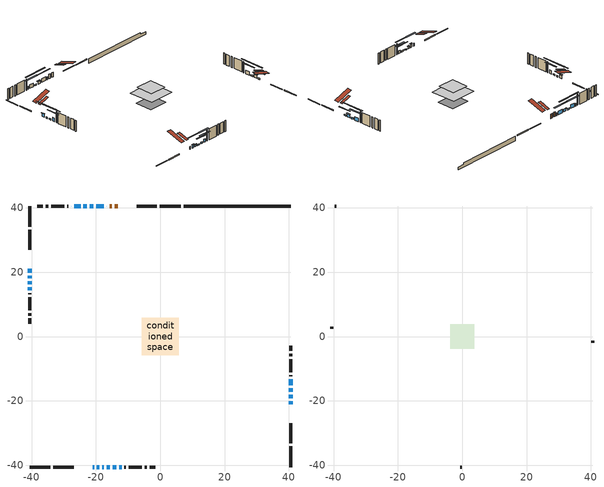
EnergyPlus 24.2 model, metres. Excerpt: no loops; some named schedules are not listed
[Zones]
conditioned space
 floor adiabatic (AdiabaticFloorConstruction): -5.81,-5.81 -5.81,5.81 5.81,5.81 5.81,-5.81 z3.31
 floor foundation (Slab1 construction): -4.32,-4.01 -4.32,4.01 4.32,4.01 4.32,-4.01 z-1.14
 wall outside (RimJoist1 construction): 6.35,40.6 -0.09,40.6 / -40.6,-40.6 -34.17,-40.6 / -40.6,40.6 -40.6,34.17 / 40.6,-40.6 40.6,-34.17 z0.87:1.17
 wall outside (RimJoist2 construction): -1.02,40.6 -7.27,40.6 / -33.24,-40.6 -26.99,-40.6 / -40.6,33.24 -40.6,26.99 / 40.6,-33.24 40.6,-26.99 z0.87:1.17
 wall outside (AdiabaticWallConstruction 1): -13.23,40.6 -14.15,40.6 / -15.08,40.6 -15.69,40.6 z0.87:2.9
 wall outside (AdiabaticWallConstruction): 40.6,-21.02 40.6,-20.21 / 40.6,-17.13 40.6,-16.16 / -22.91,40.6 -23.88,40.6 z0.87:1.48; -16.61,40.6 -16.67,40.6 / -21.02,-40.6 -20.61,-40.6 / -27.62,40.6 -27.71,40.6 z0.87:2.09; -17.6,40.6 -19.89,40.6 / -24.81,40.6 -26.69,40.6 / -40.6,15.36 -40.6,14.45 z0.87:2.47; 40.6,-19.28 40.6,-18.06 / -19.68,-40.6 -18.97,-40.6 / -40.6,21.02 -40.6,19.8 z0.87:2.32; -20.82,40.6 -21.99,40.6 z0.87:2.04; -18.05,-40.6 -17.53,-40.6 z0.87:1.84; -16.61,-40.6 -15.64,-40.6 z0.87:1.33; -40.6,18.87 -40.6,18.18 / -40.6,17.26 -40.6,16.29 z0.87:1.51; 40.6,-15.24 40.6,-13.33 z0.87:2.45; -14.71,-40.6 -13.74,-40.6 z0.87:1.53; -12.82,-40.6 -12.05,-40.6 z0.87:2.17
 wall outside (Wall1 construction): -28.64,40.6 -28.98,40.6 / -11.13,-40.6 -10.78,-40.6 / -40.6,13.52 -40.6,13.17 / 40.6,-12.4 40.6,-12.06 z0.87:5.75
 wall outside (Wall2 construction): -29.91,40.6 -33.98,40.6 / -9.85,-40.6 -5.78,-40.6 / -40.6,12.24 -40.6,8.18 / 40.6,-11.13 40.6,-7.06 z0.87:5.75
 wall outside (Wall3 construction): -34.91,40.6 -35.62,40.6 / -4.85,-40.6 -4.14,-40.6 / -40.6,7.25 -40.6,6.53 / 40.6,-6.13 40.6,-5.42 z0.87:5.75
 wall outside (Wall4 construction): -36.55,40.6 -38.21,40.6 / -3.21,-40.6 -1.55,-40.6 / -40.6,5.6 -40.6,3.94 / 40.6,-4.49 40.6,-2.83 z0.87:5.75
 wall foundation (FoundationWall1 construction): 7.28,40.6,-1.14 7.28,40.6,0.87 37.27,40.6,0.87 37.27,40.6,0.07 40.6,40.6,0.07 40.6,40.6,-1.14
 window (WindowConstruction): 40.6,-21.02 40.6,-20.21 z0.87:1.48
 window (WindowConstruction 13): -16.61,40.6 -16.67,40.6 z0.87:2.09
 window (WindowConstruction 14): -21.02,-40.6 -20.61,-40.6 z0.87:2.09
 window (WindowConstruction 6): -17.6,40.6 -19.89,40.6 z0.87:2.47
 window (WindowConstruction 7): 40.6,-19.28 40.6,-18.06 z0.87:2.32
 window (WindowConstruction 8): -20.82,40.6 -21.99,40.6 z0.87:2.04
 window (WindowConstruction 9): -19.68,-40.6 -18.97,-40.6 z0.87:2.32
 window (WindowConstruction 10): -18.04,-40.6 -17.54,-40.6 z0.87:1.84
 window (WindowConstruction 11): -40.6,21.02 -40.6,19.8 z0.87:2.32
 window (WindowConstruction 15): 40.6,-17.13 40.6,-16.17 z0.87:1.48
 window (WindowConstruction 16): -22.92,40.6 -23.88,40.6 z0.87:1.48
 window (WindowConstruction 17): -16.61,-40.6 -15.64,-40.6 z0.87:1.33
 window (WindowConstruction 18): -40.6,18.87 -40.6,18.19 z0.87:1.5
 window (WindowConstruction 19): -40.6,17.26 -40.6,16.29 z0.87:1.5
 window (WindowConstruction 1): 40.6,-15.24 40.6,-13.33 z0.87:2.45
 window (WindowConstruction 2): -24.81,40.6 -26.69,40.6 z0.87:2.47
 window (WindowConstruction 3): -14.71,-40.6 -13.75,-40.6 z0.87:1.53
 window (WindowConstruction 4): -12.82,-40.6 -12.06,-40.6 z0.87:2.17
 window (WindowConstruction 5): -40.6,15.36 -40.6,14.45 z0.87:2.47
 window (WindowConstruction 12): -27.62,40.6 -27.71,40.6 z0.87:2.09
 door (Door): -13.24,40.6 -14.15,40.6 z0.87:2.9
 door (Door 1): -15.08,40.6 -15.68,40.6 z0.87:2.9
 ceiling adiabatic (AdiabaticFloorConstruction): 5.81,-5.81 5.81,5.81 -5.81,5.81 -5.81,-5.81 z3.31
 roof outside (Roof2 construction): -12.31,40.6,5.75 -12.31,35.94,7.3 -11.08,35.94,7.3 -11.08,40.6,5.75; -21.95,-40.6,5.75 -21.95,-35.94,7.3 -23.18,-35.94,7.3 -23.18,-40.6,5.75; -40.6,21.95,5.75 -35.94,21.95,7.3 -35.94,23.18,7.3 -40.6,23.18,5.75; 40.6,-21.95,5.75 35.94,-21.95,7.3 35.94,-23.18,7.3 40.6,-23.18,5.75
attic - vented
 floor to conditioned space (Floor1 construction Reversed): -3.81,-3.81 -3.81,3.81 3.81,3.81 3.81,-3.81 z5.75
 wall outside (Wall5 construction): -39.14,40.6 -39.68,40.6 / -0.62,-40.6 -0.09,-40.6 / -40.6,3.01 -40.6,2.48 / 40.6,-1.9 40.6,-1.36 z0.87:5.75
 roof outside (Roof1 construction): -10.15,40.6,5.75 -10.15,33.19,8.22 -8.2,33.19,8.22 -8.2,40.6,5.75; -24.11,-40.6,5.75 -24.11,-33.19,8.22 -26.06,-33.19,8.22 -26.06,-40.6,5.75; -40.6,24.11,5.75 -33.19,24.11,8.22 -33.19,26.06,8.22 -40.6,26.06,5.75; 40.6,-24.11,5.75 33.19,-24.11,8.22 33.19,-26.06,8.22 40.6,-26.06,5.75
shading: 40.6,-17.65 40.6,-23.58 41.02,-23.58 41.02,-17.65 z4.04; -22.45,40.6 -15.04,40.6 -15.04,41.02 -22.45,41.02 z5.03; 40.6,-17.86 40.6,-19.48 41.02,-19.48 41.02,-17.86 z2.52; -22.19,40.6 -20.62,40.6 -20.62,41.02 -22.19,41.02 z2.24; -18.77,-40.6 -19.88,-40.6 -19.88,-41.02 -18.77,-41.02 z2.52; -17.33,-40.6 -18.25,-40.6 -18.25,-41.02 -17.33,-41.02 z2.04; -40.6,19.6 -40.6,21.22 -41.02,21.22 -41.02,19.6 z2.52; 40.6,-11.01 40.6,-22.28 41.02,-22.28 41.02,-11.01 z6.63; -29.03,40.6 -17.76,40.6 -17.76,41.02 -29.03,41.02 z6.63; -10.49,-40.6 -21.76,-40.6 -21.76,-41.02 -10.49,-41.02 z6.48; -40.6,13.03 -40.6,24.02 -41.02,24.02 -41.02,13.03 z6.66; -40.6,11.14 -40.6,22.41 -41.02,22.41 -41.02,11.14 z6.66; 40.6,-10.77 40.6,-17.8 41.02,-17.8 41.02,-10.77 z5.01; -29.25,40.6 -22.25,40.6 -22.25,41.02 -29.25,41.02 z5.03; -11.19,-40.6 -17.27,-40.6 -17.27,-41.02 -11.19,-41.02 z4.09; -9.49,-40.6 -15.38,-40.6 -15.38,-41.02 -9.49,-41.02 z4.73; -40.6,11.89 -40.6,17.92 -41.02,17.92 -41.02,11.89 z5.03
[Building]
Building 1: Terrain=Suburbs
[Site:Location]
Erieau AUT_ON: Latitude {deg}=42.25; Longitude {deg}=-81.9; Time Zone {hr}=-5; Elevation {m}=178; Keep Site Location Information=Yes
[Site:GroundTemperature:Shallow]
5.2292, 3.30147, 3.1471, 4.0619, 7.73432, 11.3896, 14.5586, 16.5661, 16.7366, 15.1039, 12.0157, 8.47254
[Site:WaterMainsTemperature]
Calculation Method=Schedule; Temperature Schedule=mains temperature schedule
[Material] Roughness=Rough; Thermal Absorptance=0.9
Name | Thickness {m} | Conductivity {W/m-K} | Density {kg/m3} | Specific Heat {J/kg-K} | Solar Absorptance | Visible Absorptance
asphalt or fiberglass shingles | 0.00635 | 0.162714 | 1121.4 | 1465.45 | 0.4 | 0.4
ceiling loosefill ins | 0.0846667 | 0.0480833 | 16.02 | 1046.75 | 0.7 | 0.7
ceiling stud and cavity | 0.1397 | 0.0888434 | 65.682 | 1177.47 | 0.7 | 0.7
concrete 4.0 in. | 0.1016 | 1.803125 | 2242.8 | 837.4 | 0.7 | 0.7
concrete 8.0 in. | 0.2032 | 1.803125 | 2242.8 | 837.4 | 0.7 | 0.7
door material | 0.04445 | 0.188738 | 512.64 | 1214.23 | 0.7 | 0.7
door material 1 | 0.04445 | 0.053851 | 512.64 | 1214.23 | 0.7 | 0.7
exterior vertical ins | 0.0125104 | 0.029427 | 32.04 | 1214.23 | 0.7 | 0.7
floor covering | 0.0127 | 0.0433444 | 54.468 | 1339.84 | 0.6 | 0.6
floor rigid ins; wall rigid ins | 0.512978 | 0.029427 | 32.04 | 1214.23 | 0.7 | 0.7
floor stud and cavity | 0.1397 | 1.75129 | 37.0049 | 1207.88 | 0.7 | 0.7
furniture material conditioned space 1 | 0.1524 | 0.115458 | 640.8 | 1214.23 | 0.6 | 0.6
gypsum board | 0.0127 | 0.160291 | 801 | 837.4 | 0.6 | 0.6
gypsum board 1 | 0.0127 | 0.160291 | 801 | 837.4 | 0.7 | 0.7
osb sheathing 0.5 in. | 0.0127 | 0.115458 | 512.64 | 1214.23 | 0.7 | 0.7
osb sheathing 0.75 in. | 0.01905 | 0.115458 | 512.64 | 1214.23 | 0.7 | 0.7
osb sheathing 2.0 in. | 0.0508 | 0.115458 | 512.64 | 1214.23 | 0.7 | 0.7
rim joist rigid ins; roof rigid ins | 0.051816 | 0.029427 | 32.04 | 1214.23 | 0.7 | 0.7
rim joist stud and cavity | 0.0508 | 0.0296634 | 125.044 | 1163.47 | 0.6 | 0.6
rim joist stud and cavity 1 | 0.0508 | 0.308293 | 125.044 | 1163.47 | 0.6 | 0.6
roof stud and cavity | 0.2032 | 0.133136 | 78.34581 | 1123.46 | 0.7 | 0.7
wall stud and cavity | 0.1397 | 0.0986797 | 139.0536 | 1170.24 | 0.7 | 0.7
wall stud and cavity 1 | 0.1397 | 0.44826 | 139.0536 | 1170.24 | 0.7 | 0.7
wall stud and cavity 2 | 0.1397 | 0.438354 | 139.0536 | 1170.24 | 0.7 | 0.7
wall stud and cavity 3 | 0.1397 | 0.0964016 | 139.0536 | 1170.24 | 0.7 | 0.7
wall stud and cavity 4 | 0.0889 | 6.1454 | 50.32683 | 1063.81 | 0.6 | 0.6
wall stud and cavity 5 | 0.0889 | 0.380278 | 52.3479 | 1209.89 | 0.7 | 0.7
wall stud and cavity 6 | 0.0889 | 0.391764 | 83.0341 | 1211.67 | 0.7 | 0.7
wood siding | 0.0254 | 0.102417 | 544.68 | 1172.36 | 0.84 | 0.84
wood siding 1 | 0.00254 | 0.102417 | 544.68 | 1172.36 | 0.84 | 0.84
wood siding 2; wood siding 3; wood siding 4 | 0.0254 | 0.102417 | 544.68 | 1172.36 | 0.7 | 0.7
[WindowMaterial:SimpleGlazingSystem]
Name | U-Factor {W/m2-K} | Solar Heat Gain Coefficient
WindowMaterial | 2.699889 | 0.37
WindowMaterial 1 | 2.22691 | 0.58
WindowMaterial 10 | 3.04284 | 0.44
WindowMaterial 11 | 3.571462 | 0.27
WindowMaterial 12 | 3.62427 | 0.29
WindowMaterial 13 | 2.98776 | 0.6
WindowMaterial 14 | 2.55567 | 0.44
WindowMaterial 15 | 2.63062 | 0.4
WindowMaterial 16 | 2.65674 | 0.4
WindowMaterial 17 | 2.546583 | 0.45
WindowMaterial 2 | 2.22748 | 0.58
WindowMaterial 3 | 2.28767 | 0.58
WindowMaterial 4 | 2.433023 | 0.5
WindowMaterial 5 | 2.34956 | 0.53
WindowMaterial 6 | 2.19284 | 0.59
WindowMaterial 7 | 2.46766 | 0.48
WindowMaterial 8 | 3.023535 | 0.49
WindowMaterial 9 | 2.42564 | 0.5
[Construction]
AdiabaticFloorConstruction: floor stud and cavity, floor rigid ins, osb sheathing 0.75 in., floor covering
AdiabaticWallConstruction: wood siding 3, wall rigid ins, wall stud and cavity 5, gypsum board
AdiabaticWallConstruction 1: wood siding 4, wall rigid ins, wall stud and cavity 5, gypsum board
Door: door material
Door 1: door material 1
Floor1 construction Reversed: gypsum board, ceiling stud and cavity, ceiling loosefill ins
FoundationWall1 construction: concrete 8.0 in., gypsum board 1
furniture construction conditioned space 1: furniture material conditioned space 1
PartitionWallConstruction: gypsum board, wall stud and cavity 6, gypsum board
RimJoist1 construction: wood siding 2, osb sheathing 2.0 in., rim joist stud and cavity
RimJoist2 construction: wood siding 2, rim joist rigid ins, osb sheathing 2.0 in., rim joist stud and cavity 1
Roof1 construction: asphalt or fiberglass shingles
Roof2 construction: asphalt or fiberglass shingles, roof rigid ins, osb sheathing 0.75 in., roof stud and cavity, gypsum board
Slab1 construction: concrete 4.0 in.
Wall1 construction: wood siding, osb sheathing 0.5 in., wall stud and cavity, gypsum board
Wall2 construction: wood siding, osb sheathing 0.5 in., wall stud and cavity 1, gypsum board
Wall3 construction: wood siding, osb sheathing 0.5 in., wall stud and cavity 2, gypsum board
Wall4 construction: wood siding, osb sheathing 0.5 in., wall stud and cavity 3, gypsum board
Wall5 construction: wood siding 1, wall stud and cavity 4
WindowConstruction: WindowMaterial
WindowConstruction 1: WindowMaterial 1
WindowConstruction 10: WindowMaterial 10
WindowConstruction 11; WindowConstruction 7: WindowMaterial 7
WindowConstruction 12: WindowMaterial 11
WindowConstruction 13: WindowMaterial 12
WindowConstruction 14: WindowMaterial 13
WindowConstruction 15; WindowConstruction 16: WindowMaterial 14
WindowConstruction 17: WindowMaterial 15
WindowConstruction 18: WindowMaterial 16
WindowConstruction 19: WindowMaterial 17
WindowConstruction 2: WindowMaterial 2
WindowConstruction 3: WindowMaterial 3
WindowConstruction 4: WindowMaterial 4
WindowConstruction 5: WindowMaterial 5
WindowConstruction 6: WindowMaterial 6
WindowConstruction 8: WindowMaterial 8
WindowConstruction 9: WindowMaterial 9
[Zone] Multiplier=1; Part of Total Floor Area=Yes
Name | Volume {m3}
attic - vented | 23.2323
conditioned space | 516.1
[Space]
Name | Zone | Volume {m3}
attic - vented 1 | attic - vented | 23.2323
conditioned space 1 | conditioned space | 516.1
[ZoneInfiltration:EffectiveLeakageArea]
infil attic - vented 1: Zone or Space=attic - vented 1; Schedule=Always On Discrete; Effective Air Leakage Area {cm2}=2780.16; Stack Coefficient=0.000510945; Wind Coefficient=1.52724e-05
[ZoneMixing]
whole house fan mix: Zone or Space=attic - vented; Schedule=Always On Continuous; Design Flow Rate Calculation Method=Flow/Zone; Design Flow Rate {m3/s}=0; Source Zone or Space=conditioned space
[SurfaceProperty:ExposedFoundationPerimeter]
Slab1: Exposed Perimeter Calculation Method=TotalExposedPerimeter; Total Exposed Perimeter {m}=33.326
[InternalMass] Zone or ZoneList=conditioned space; Space or SpaceList=conditioned space 1
Name | Construction | Surface Area {m2}
furniture mass conditioned space 1 | furniture construction conditioned space 1 | 81.6482
partition wall mass | PartitionWallConstruction | 204.12
[Lights]
interior lighting: Zone or ZoneList or Space or SpaceList=conditioned space 1; Schedule=interior lighting schedule; Design Level Calculation Method=LightingLevel; Lighting Level {W}=343.2; Return Air Fraction=0; Fraction Radiant=0.6; Fraction Visible=0.2; Fraction Replaceable=1
[People]
occupants: Zone or ZoneList or Space or SpaceList=conditioned space 1; Number of People Schedule=occupants schedule; Number of People Calculation Method=People; Number of People=3; Fraction Radiant=0.314171; Sensible Heat Fraction=0.56303; Activity Level Schedule=occupants activity schedule; Carbon Dioxide Generation Rate {m3/s-W}=0; Enable ASHRAE 55 Comfort Warnings=No; Mean Radiant Temperature Calculation Type=EnclosureAveraged
[ElectricEquipment] Zone or ZoneList or Space or SpaceList=conditioned space 1; Design Level Calculation Method=EquipmentLevel
Name | Schedule | Design Level {W} | Fraction Latent | Fraction Radiant | Fraction Lost
clothes dryer | clothes dryer schedule | 140.772 | 0.015 | 0.081 | 0.85
clothes washer | clothes washer schedule | 32.1985 | 0.03 | 0.162 | 0.7
cooking range | cooking range schedule | 215.147 | 0.08 | 0.432 | 0.2
dishwasher | dishwasher schedule | 66.8632 | 0.3 | 0.18 | 0.4
fridge | fridge schedule | 72.9452 | 0 | 0.6 | 0
mech vent bath fan 0 | mech vent bath fan 0 schedule | 43 | 0 | 0 | 1
mech vent bath fan 1 | mech vent bath fan 1 schedule | 43 | 0 | 0 | 1
mech vent house fan | mech vent house fan schedule | 0 | 0 | 0 | 1
mech vent house fan cfis | mech vent house fan cfis schedule | 0 | 0 | 0 | 0
mech vent range fan 0 | mech vent range fan 0 schedule | 43 | 0 | 0 | 1
misc plug loads | misc plug loads schedule | 494.7 | 0.045 | 0.513 | 0.1
whole house fan | Always On Discrete | 0 | 0 | 0 | 1
[OtherEquipment] Zone or ZoneList or Space or SpaceList=conditioned space 1; Design Level Calculation Method=EquipmentLevel
Name | Fuel Type | Schedule | Design Level {W} | Fraction Latent | Fraction Radiant | Fraction Lost
clothes dryer 1 | Electricity | clothes dryer schedule | 0 | 0.015 | 0.081 | 0.85
cooking range 1 | Electricity | cooking range schedule | 0 | 0.08 | 0.432 | 0.2
general water use latent | None | general water use schedule | 62.594 | 1 | 0 | 0
general water use sensible | None | general water use schedule | -61.6891 | 0 | 0.6 | 0
mech vent house fan latent load | None | Always On Discrete | 0 | 1 | 0 | 0
mech vent house fan sensible load | None | Always On Discrete | 0 | 0 | 0 | 0
water heater energy adjustment1 | NaturalGas | Always On Discrete | 0.01 | 0 | 0 | 1
[ZoneInfiltration:DesignFlowRate] Zone or ZoneList or Space or SpaceList=conditioned space 1; Schedule=Always On Discrete; Design Flow Rate Calculation Method=Flow/Zone; Design Flow Rate {m3/s}=0
infil flow; natural vent flow; whole house fan flow
[Foundation:Kiva]
Foundation Kiva 1: Initial Indoor Air Temperature {C}=18; Wall Height Above Grade {m}=0.869991; Wall Depth Below Slab {m}=0.2032; Custom Block Material Name 1=exterior vertical ins; Custom Block Depth 1 {m}=2.01; Custom Block X Position 1 {m}=0.2159; Custom Block Z Position 1 {m}=0
[Foundation:Kiva:Settings]
Soil Conductivity {W/m-K}=0.849921; Soil Density {kg/m3}=1842.3; Soil Specific Heat {J/kg-K}=418.7; Ground Solar Absorptivity=0.9; Ground Thermal Absorptivity=0.9; Ground Surface Roughness {m}=0.03; Far-Field Width {m}=40; Deep-Ground Boundary Condition=ZeroFlux; Deep-Ground Depth {m}=40; Minimum Cell Dimension {m}=0.2; Maximum Cell Growth Coefficient=3; Simulation Timestep=Timestep
[Exterior:Lights]
exterior lighting: Schedule=exterior lighting schedule; Design Level {W}=75.6
[Schedule:Constant]
Name | Hourly Value
Always On Continuous; mech vent house fan schedule; mech vent house fan cfis schedule; Always On Discrete | 1
occupants activity schedule | 117.228
fridge schedule | 0
[Schedule:Week:Daily]
interior lighting schedule Week Rule - Jan1-Jan27: interior lighting schedule day, interior lighting schedule day, interior lighting schedule day, interior lighting schedule day, interior lighting schedule day, interior lighting schedule day, interior lighting schedule day, interior lighting schedule default day, interior lighting schedule default day, interior lighting schedule default day, interior lighting schedule default day, interior lighting schedule default day
interior lighting schedule Week Rule - Jan28-Feb3: interior lighting schedule day, interior lighting schedule day, interior lighting schedule day, interior lighting schedule day, interior lighting schedule day 1, interior lighting schedule day 1, interior lighting schedule day 1, interior lighting schedule default day, interior lighting schedule default day, interior lighting schedule default day, interior lighting schedule default day, interior lighting schedule default day
interior lighting schedule Week Rule - Feb4-Feb24: interior lighting schedule day 1, interior lighting schedule day 1, interior lighting schedule day 1, interior lighting schedule day 1, interior lighting schedule day 1, interior lighting schedule day 1, interior lighting schedule day 1, interior lighting schedule default day, interior lighting schedule default day, interior lighting schedule default day, interior lighting schedule default day, interior lighting schedule default day
interior lighting schedule Week Rule - Feb25-Mar3: interior lighting schedule day 1, interior lighting schedule day 1, interior lighting schedule day 1, interior lighting schedule day 1, interior lighting schedule day 2, interior lighting schedule day 2, interior lighting schedule day 2, interior lighting schedule default day, interior lighting schedule default day, interior lighting schedule default day, interior lighting schedule default day, interior lighting schedule default day
interior lighting schedule Week Rule - Mar4-Mar31: interior lighting schedule day 2, interior lighting schedule day 2, interior lighting schedule day 2, interior lighting schedule day 2, interior lighting schedule day 2, interior lighting schedule day 2, interior lighting schedule day 2, interior lighting schedule default day, interior lighting schedule default day, interior lighting schedule default day, interior lighting schedule default day, interior lighting schedule default day
interior lighting schedule Week Rule - Apr1-Apr28: interior lighting schedule day 3, interior lighting schedule day 3, interior lighting schedule day 3, interior lighting schedule day 3, interior lighting schedule day 3, interior lighting schedule day 3, interior lighting schedule day 3, interior lighting schedule default day, interior lighting schedule default day, interior lighting schedule default day, interior lighting schedule default day, interior lighting schedule default day
interior lighting schedule Week Rule - Apr29-May5: interior lighting schedule day 3, interior lighting schedule day 3, interior lighting schedule day 4, interior lighting schedule day 4, interior lighting schedule day 4, interior lighting schedule day 4, interior lighting schedule day 4, interior lighting schedule default day, interior lighting schedule default day, interior lighting schedule default day, interior lighting schedule default day, interior lighting schedule default day
interior lighting schedule Week Rule - May6-May26: interior lighting schedule day 4, interior lighting schedule day 4, interior lighting schedule day 4, interior lighting schedule day 4, interior lighting schedule day 4, interior lighting schedule day 4, interior lighting schedule day 4, interior lighting schedule default day, interior lighting schedule default day, interior lighting schedule default day, interior lighting schedule default day, interior lighting schedule default day
interior lighting schedule Week Rule - May27-Jun2: interior lighting schedule day 4, interior lighting schedule day 4, interior lighting schedule day 4, interior lighting schedule day 4, interior lighting schedule day 4, interior lighting schedule day 5, interior lighting schedule day 5, interior lighting schedule default day, interior lighting schedule default day, interior lighting schedule default day, interior lighting schedule default day, interior lighting schedule default day
interior lighting schedule Week Rule - Jun3-Jun30: interior lighting schedule day 5, interior lighting schedule day 5, interior lighting schedule day 5, interior lighting schedule day 5, interior lighting schedule day 5, interior lighting schedule day 5, interior lighting schedule day 5, interior lighting schedule default day, interior lighting schedule default day, interior lighting schedule default day, interior lighting schedule default day, interior lighting schedule default day
interior lighting schedule Week Rule - Jul1-Jul28: interior lighting schedule day 6, interior lighting schedule day 6, interior lighting schedule day 6, interior lighting schedule day 6, interior lighting schedule day 6, interior lighting schedule day 6, interior lighting schedule day 6, interior lighting schedule default day, interior lighting schedule default day, interior lighting schedule default day, interior lighting schedule default day, interior lighting schedule default day
interior lighting schedule Week Rule - Jul29-Aug4: interior lighting schedule day 6, interior lighting schedule day 6, interior lighting schedule day 6, interior lighting schedule day 7, interior lighting schedule day 7, interior lighting schedule day 7, interior lighting schedule day 7, interior lighting schedule default day, interior lighting schedule default day, interior lighting schedule default day, interior lighting schedule default day, interior lighting schedule default day
interior lighting schedule Week Rule - Aug5-Aug25: interior lighting schedule day 7, interior lighting schedule day 7, interior lighting schedule day 7, interior lighting schedule day 7, interior lighting schedule day 7, interior lighting schedule day 7, interior lighting schedule day 7, interior lighting schedule default day, interior lighting schedule default day, interior lighting schedule default day, interior lighting schedule default day, interior lighting schedule default day
interior lighting schedule Week Rule - Aug26-Sep1: interior lighting schedule day 7, interior lighting schedule day 7, interior lighting schedule day 7, interior lighting schedule day 7, interior lighting schedule day 7, interior lighting schedule day 7, interior lighting schedule day 8, interior lighting schedule default day, interior lighting schedule default day, interior lighting schedule default day, interior lighting schedule default day, interior lighting schedule default day
interior lighting schedule Week Rule - Sep2-Sep29: interior lighting schedule day 8, interior lighting schedule day 8, interior lighting schedule day 8, interior lighting schedule day 8, interior lighting schedule day 8, interior lighting schedule day 8, interior lighting schedule day 8, interior lighting schedule default day, interior lighting schedule default day, interior lighting schedule default day, interior lighting schedule default day, interior lighting schedule default day
interior lighting schedule Week Rule - Sep30-Oct6: interior lighting schedule day 8, interior lighting schedule day 9, interior lighting schedule day 9, interior lighting schedule day 9, interior lighting schedule day 9, interior lighting schedule day 9, interior lighting schedule day 9, interior lighting schedule default day, interior lighting schedule default day, interior lighting schedule default day, interior lighting schedule default day, interior lighting schedule default day
interior lighting schedule Week Rule - Oct7-Oct27: interior lighting schedule day 9, interior lighting schedule day 9, interior lighting schedule day 9, interior lighting schedule day 9, interior lighting schedule day 9, interior lighting schedule day 9, interior lighting schedule day 9, interior lighting schedule default day, interior lighting schedule default day, interior lighting schedule default day, interior lighting schedule default day, interior lighting schedule default day
interior lighting schedule Week Rule - Oct28-Nov3: interior lighting schedule day 9, interior lighting schedule day 9, interior lighting schedule day 9, interior lighting schedule day 9, interior lighting schedule day 10, interior lighting schedule day 10, interior lighting schedule day 10, interior lighting schedule default day, interior lighting schedule default day, interior lighting schedule default day, interior lighting schedule default day, interior lighting schedule default day
interior lighting schedule Week Rule - Nov4-Nov24: interior lighting schedule day 10, interior lighting schedule day 10, interior lighting schedule day 10, interior lighting schedule day 10, interior lighting schedule day 10, interior lighting schedule day 10, interior lighting schedule day 10, interior lighting schedule default day, interior lighting schedule default day, interior lighting schedule default day, interior lighting schedule default day, interior lighting schedule default day
interior lighting schedule Week Rule - Nov25-Dec1: interior lighting schedule day 10, interior lighting schedule day 10, interior lighting schedule day 10, interior lighting schedule day 10, interior lighting schedule day 10, interior lighting schedule day 10, interior lighting schedule day 11, interior lighting schedule default day, interior lighting schedule default day, interior lighting schedule default day, interior lighting schedule default day, interior lighting schedule default day
interior lighting schedule Week Rule - Dec2-Dec31: interior lighting schedule day 11, interior lighting schedule day 11, interior lighting schedule day 11, interior lighting schedule day 11, interior lighting schedule day 11, interior lighting schedule day 11, interior lighting schedule day 11, interior lighting schedule default day, interior lighting schedule default day, interior lighting schedule default day, interior lighting schedule default day, interior lighting schedule default day
occupants schedule Week Rule - Jan1-Dec31: occupants schedule day, occupants schedule day, occupants schedule day, occupants schedule day, occupants schedule day, occupants schedule day, occupants schedule day, occupants schedule default day, occupants schedule default day, occupants schedule default day, occupants schedule default day, occupants schedule default day
clothes dryer schedule Week Rule - Jan1-Dec31: clothes dryer schedule day, clothes dryer schedule day, clothes dryer schedule day, clothes dryer schedule day, clothes dryer schedule day, clothes dryer schedule day, clothes dryer schedule day, clothes dryer schedule default day, clothes dryer schedule default day, clothes dryer schedule default day, clothes dryer schedule default day, clothes dryer schedule default day
clothes washer schedule Week Rule - Jan1-Dec31: clothes washer schedule day, clothes washer schedule day, clothes washer schedule day, clothes washer schedule day, clothes washer schedule day, clothes washer schedule day, clothes washer schedule day, clothes washer schedule default day, clothes washer schedule default day, clothes washer schedule default day, clothes washer schedule default day, clothes washer schedule default day
cooking range schedule Week Rule - Jan1-Dec31: cooking range schedule day, cooking range schedule day, cooking range schedule day, cooking range schedule day, cooking range schedule day, cooking range schedule day, cooking range schedule day, cooking range schedule default day, cooking range schedule default day, cooking range schedule default day, cooking range schedule default day, cooking range schedule default day
dishwasher schedule Week Rule - Jan1-Dec31: dishwasher schedule day, dishwasher schedule day, dishwasher schedule day, dishwasher schedule day, dishwasher schedule day, dishwasher schedule day, dishwasher schedule day, dishwasher schedule default day, dishwasher schedule default day, dishwasher schedule default day, dishwasher schedule default day, dishwasher schedule default day
mech vent bath fan 0 schedule Week Rule - Jan1-Dec31: mech vent bath fan 0 schedule day, mech vent bath fan 0 schedule day, mech vent bath fan 0 schedule day, mech vent bath fan 0 schedule day, mech vent bath fan 0 schedule day, mech vent bath fan 0 schedule day, mech vent bath fan 0 schedule day, mech vent bath fan 0 schedule default day, mech vent bath fan 0 schedule default day, mech vent bath fan 0 schedule default day, mech vent bath fan 0 schedule default day, mech vent bath fan 0 schedule default day
mech vent bath fan 1 schedule Week Rule - Jan1-Dec31: mech vent bath fan 1 schedule day, mech vent bath fan 1 schedule day, mech vent bath fan 1 schedule day, mech vent bath fan 1 schedule day, mech vent bath fan 1 schedule day, mech vent bath fan 1 schedule day, mech vent bath fan 1 schedule day, mech vent bath fan 1 schedule default day, mech vent bath fan 1 schedule default day, mech vent bath fan 1 schedule default day, mech vent bath fan 1 schedule default day, mech vent bath fan 1 schedule default day
mech vent range fan 0 schedule Week Rule - Jan1-Dec31: mech vent range fan 0 schedule day, mech vent range fan 0 schedule day, mech vent range fan 0 schedule day, mech vent range fan 0 schedule day, mech vent range fan 0 schedule day, mech vent range fan 0 schedule day, mech vent range fan 0 schedule day, mech vent range fan 0 schedule default day, mech vent range fan 0 schedule default day, mech vent range fan 0 schedule default day, mech vent range fan 0 schedule default day, mech vent range fan 0 schedule default day
misc plug loads schedule Week Rule - Jan1-Dec31: misc plug loads schedule day, misc plug loads schedule day, misc plug loads schedule day, misc plug loads schedule day, misc plug loads schedule day, misc plug loads schedule day, misc plug loads schedule day, misc plug loads schedule default day, misc plug loads schedule default day, misc plug loads schedule default day, misc plug loads schedule default day, misc plug loads schedule default day
general water use schedule Week Rule - Jan1-Dec31: general water use schedule day, general water use schedule day, general water use schedule day, general water use schedule day, general water use schedule day, general water use schedule day, general water use schedule day, general water use schedule default day, general water use schedule default day, general water use schedule default day, general water use schedule default day, general water use schedule default day
exterior lighting schedule Week Rule - Jan1-Jan27: exterior lighting schedule day, exterior lighting schedule day, exterior lighting schedule day, exterior lighting schedule day, exterior lighting schedule day, exterior lighting schedule day, exterior lighting schedule day, exterior lighting schedule default day, exterior lighting schedule default day, exterior lighting schedule default day, exterior lighting schedule default day, exterior lighting schedule default day
exterior lighting schedule Week Rule - Jan28-Feb3: exterior lighting schedule day, exterior lighting schedule day, exterior lighting schedule day, exterior lighting schedule day, exterior lighting schedule day 1, exterior lighting schedule day 1, exterior lighting schedule day 1, exterior lighting schedule default day, exterior lighting schedule default day, exterior lighting schedule default day, exterior lighting schedule default day, exterior lighting schedule default day
exterior lighting schedule Week Rule - Feb4-Feb24: exterior lighting schedule day 1, exterior lighting schedule day 1, exterior lighting schedule day 1, exterior lighting schedule day 1, exterior lighting schedule day 1, exterior lighting schedule day 1, exterior lighting schedule day 1, exterior lighting schedule default day, exterior lighting schedule default day, exterior lighting schedule default day, exterior lighting schedule default day, exterior lighting schedule default day
exterior lighting schedule Week Rule - Feb25-Mar3: exterior lighting schedule day 1, exterior lighting schedule day 1, exterior lighting schedule day 1, exterior lighting schedule day 1, exterior lighting schedule day 2, exterior lighting schedule day 2, exterior lighting schedule day 2, exterior lighting schedule default day, exterior lighting schedule default day, exterior lighting schedule default day, exterior lighting schedule default day, exterior lighting schedule default day
exterior lighting schedule Week Rule - Mar4-Mar31: exterior lighting schedule day 2, exterior lighting schedule day 2, exterior lighting schedule day 2, exterior lighting schedule day 2, exterior lighting schedule day 2, exterior lighting schedule day 2, exterior lighting schedule day 2, exterior lighting schedule default day, exterior lighting schedule default day, exterior lighting schedule default day, exterior lighting schedule default day, exterior lighting schedule default day
exterior lighting schedule Week Rule - Apr1-Apr28: exterior lighting schedule day 3, exterior lighting schedule day 3, exterior lighting schedule day 3, exterior lighting schedule day 3, exterior lighting schedule day 3, exterior lighting schedule day 3, exterior lighting schedule day 3, exterior lighting schedule default day, exterior lighting schedule default day, exterior lighting schedule default day, exterior lighting schedule default day, exterior lighting schedule default day
[Schedule:Year]
interior lighting schedule: interior lighting schedule Week Rule - Jan1-Jan27, 1, 1, 1, 27, interior lighting schedule Week Rule - Jan28-Feb3, 1, 28, 2, 3, interior lighting schedule Week Rule - Feb4-Feb24, 2, 4, 2, 24, interior lighting schedule Week Rule - Feb25-Mar3, 2, 25, 3, 3, interior lighting schedule Week Rule - Mar4-Mar31, 3, 4, 3, 31, interior lighting schedule Week Rule - Apr1-Apr28, 4, 1, 4, 28, interior lighting schedule Week Rule - Apr29-May5, 4, 29, 5, 5, interior lighting schedule Week Rule - May6-May26, 5, 6, 5, 26, interior lighting schedule Week Rule - May27-Jun2, 5, 27, 6, 2, interior lighting schedule Week Rule - Jun3-Jun30, 6, 3, 6, 30, interior lighting schedule Week Rule - Jul1-Jul28, 7, 1, 7, 28, interior lighting schedule Week Rule - Jul29-Aug4, 7, 29, 8, 4, interior lighting schedule Week Rule - Aug5-Aug25, 8, 5, 8, 25, interior lighting schedule Week Rule - Aug26-Sep1, 8, 26, 9, 1, interior lighting schedule Week Rule - Sep2-Sep29, 9, 2, 9, 29, interior lighting schedule Week Rule - Sep30-Oct6, 9, 30, 10, 6, interior lighting schedule Week Rule - Oct7-Oct27, 10, 7, 10, 27, interior lighting schedule Week Rule - Oct28-Nov3, 10, 28, 11, 3, interior lighting schedule Week Rule - Nov4-Nov24, 11, 4, 11, 24, interior lighting schedule Week Rule - Nov25-Dec1, 11, 25, 12, 1, interior lighting schedule Week Rule - Dec2-Dec31, 12, 2, 12, 31
occupants schedule: occupants schedule Week Rule - Jan1-Dec31, 1, 1, 12, 31
clothes dryer schedule: clothes dryer schedule Week Rule - Jan1-Dec31, 1, 1, 12, 31
clothes washer schedule: clothes washer schedule Week Rule - Jan1-Dec31, 1, 1, 12, 31
cooking range schedule: cooking range schedule Week Rule - Jan1-Dec31, 1, 1, 12, 31
dishwasher schedule: dishwasher schedule Week Rule - Jan1-Dec31, 1, 1, 12, 31
mech vent bath fan 0 schedule: mech vent bath fan 0 schedule Week Rule - Jan1-Dec31, 1, 1, 12, 31
mech vent bath fan 1 schedule: mech vent bath fan 1 schedule Week Rule - Jan1-Dec31, 1, 1, 12, 31
mech vent range fan 0 schedule: mech vent range fan 0 schedule Week Rule - Jan1-Dec31, 1, 1, 12, 31
misc plug loads schedule: misc plug loads schedule Week Rule - Jan1-Dec31, 1, 1, 12, 31
general water use schedule: general water use schedule Week Rule - Jan1-Dec31, 1, 1, 12, 31
exterior lighting schedule: exterior lighting schedule Week Rule - Jan1-Jan27, 1, 1, 1, 27, exterior lighting schedule Week Rule - Jan28-Feb3, 1, 28, 2, 3, exterior lighting schedule Week Rule - Feb4-Feb24, 2, 4, 2, 24, exterior lighting schedule Week Rule - Feb25-Mar3, 2, 25, 3, 3, exterior lighting schedule Week Rule - Mar4-Mar31, 3, 4, 3, 31, exterior lighting schedule Week Rule - Apr1-Apr28, 4, 1, 4, 28, exterior lighting schedule Week Rule - Apr29-May5, 4, 29, 5, 5, exterior lighting schedule Week Rule - May6-May26, 5, 6, 5, 26, exterior lighting schedule Week Rule - May27-Jun2, 5, 27, 6, 2, exterior lighting schedule Week Rule - Jun3-Jun30, 6, 3, 6, 30, exterior lighting schedule Week Rule - Jul1-Jul28, 7, 1, 7, 28, exterior lighting schedule Week Rule - Jul29-Aug4, 7, 29, 8, 4, exterior lighting schedule Week Rule - Aug5-Aug25, 8, 5, 8, 25, exterior lighting schedule Week Rule - Aug26-Sep1, 8, 26, 9, 1, exterior lighting schedule Week Rule - Sep2-Sep29, 9, 2, 9, 29, exterior lighting schedule Week Rule - Sep30-Oct6, 9, 30, 10, 6, exterior lighting schedule Week Rule - Oct7-Oct27, 10, 7, 10, 27, exterior lighting schedule Week Rule - Oct28-Nov3, 10, 28, 11, 3, exterior lighting schedule Week Rule - Nov4-Nov24, 11, 4, 11, 24, exterior lighting schedule Week Rule - Nov25-Dec1, 11, 25, 12, 1, exterior lighting schedule Week Rule - Dec2-Dec31, 12, 2, 12, 31
[Schedule:Compact]
mains temperature schedule: Through: 01/01, For: AllDays, Until: 24:00, 8.89333, Through: 01/02, For: AllDays, Until: 24:00, 8.82722, Through: 01/03, For: AllDays, Until: 24:00, 8.76167, Through: 01/04, For: AllDays, Until: 24:00, 8.69778, Through: 01/05, For: AllDays, Until: 24:00, 8.635, Through: 01/06, For: AllDays, Until: 24:00, 8.57333, Through: 01/07, For: AllDays, Until: 24:00, 8.51333, Through: 01/08, For: AllDays, Until: 24:00, 8.455, Through: 01/09, For: AllDays, Until: 24:00, 8.39778, Through: 01/10, For: AllDays, Until: 24:00, 8.34167, Through: 01/11, For: AllDays, Until: 24:00, 8.28722, Through: 01/12, For: AllDays, Until: 24:00, 8.23444, Through: 01/13, For: AllDays, Until: 24:00, 8.18278, Through: 01/14, For: AllDays, Until: 24:00, 8.13222, Through: 01/15, For: AllDays, Until: 24:00, 8.08389, Through: 01/16, For: AllDays, Until: 24:00, 8.03667, Through: 01/17, For: AllDays, Until: 24:00, 7.99111, Through: 01/18, For: AllDays, Until: 24:00, 7.94667, Through: 01/19, For: AllDays, Until: 24:00, 7.90389, Through: 01/20, For: AllDays, Until: 24:00, 7.86278, Through: 01/21, For: AllDays, Until: 24:00, 7.82333, Through: 01/22, For: AllDays, Until: 24:00, 7.78556, Through: 01/23, For: AllDays, Until: 24:00, 7.74889, Through: 01/24, For: AllDays, Until: 24:00, 7.71444, Through: 01/25, For: AllDays, Until: 24:00, 7.68111, Through: 01/26, For: AllDays, Until: 24:00, 7.64944, Through: 01/27, For: AllDays, Until: 24:00, 7.61944, Through: 01/28, For: AllDays, Until: 24:00, 7.59111, Through: 01/29, For: AllDays, Until: 24:00, 7.56444, Through: 01/30, For: AllDays, Until: 24:00, 7.53944, Through: 01/31, For: AllDays, Until: 24:00, 7.51611, Through: 02/01, For: AllDays, Until: 24:00, 7.49444, Through: 02/02, For: AllDays, Until: 24:00, 7.47389, Through: 02/03, For: AllDays, Until: 24:00, 7.45556, Through: 02/04, For: AllDays, Until: 24:00, 7.43889, Through: 02/05, For: AllDays, Until: 24:00, 7.42389, Through: 02/06, For: AllDays, Until: 24:00, 7.41056, Through: 02/07, For: AllDays, Until: 24:00, 7.39889, Through: 02/08, For: AllDays, Until: 24:00, 7.38833, Through: 02/09, For: AllDays, Until: 24:00, 7.38, Through: 02/10, For: AllDays, Until: 24:00, 7.37389, Through: 02/11, For: AllDays, Until: 24:00, 7.36889, Through: 02/12, For: AllDays, Until: 24:00, 7.36556, Through: 02/13, For: AllDays, Until: 24:00, 7.36389, Through: 02/14, For: AllDays, Until: 24:00, 7.36389, Through: 02/15, For: AllDays, Until: 24:00, 7.36611, Through: 02/16, For: AllDays, Until: 24:00, 7.36944, Through: 02/17, For: AllDays, Until: 24:00, 7.375, Through: 02/18, For: AllDays, Until: 24:00, 7.38167, Through: 02/19, For: AllDays, Until: 24:00, 7.39056, Through: 02/20, For: AllDays, Until: 24:00, 7.40056, Through: 02/21, For: AllDays, Until: 24:00, 7.41278, Through: 02/22, For: AllDays, Until: 24:00, 7.42667, Through: 02/23, For: AllDays, Until: 24:00, 7.44222, Through: 02/24, For: AllDays, Until: 24:00, 7.45889, Through: 02/25, For: AllDays, Until: 24:00, 7.47778, Through: 02/26, For: AllDays, Until: 24:00, 7.49833, Through: 02/27, For: AllDays, Until: 24:00, 7.52056, Through: 02/28, For: AllDays, Until: 24:00, 7.54444, Through: 03/01, For: AllDays, Until: 24:00, 7.56944, Through: 03/02, For: AllDays, Until: 24:00, 7.59667, Through: 03/03, For: AllDays, Until: 24:00, 7.62556, Through: 03/04, For: AllDays, Until: 24:00, 7.65556, Through: 03/05, For: AllDays, Until: 24:00, 7.68778, Through: 03/06, For: AllDays, Until: 24:00, 7.72111, Through: 03/07, For: AllDays, Until: 24:00, 7.75611, Through: 03/08, For: AllDays, Until: 24:00, 7.79278, Through: 03/09, For: AllDays, Until: 24:00, 7.83111, Through: 03/10, For: AllDays, Until: 24:00, 7.87111, Through: 03/11, For: AllDays, Until: 24:00, 7.91222, Through: 03/12, For: AllDays, Until: 24:00, 7.95556, Through: 03/13, For: AllDays, Until: 24:00, 8, Through: 03/14, For: AllDays, Until: 24:00, 8.04556, Through: 03/15, For: AllDays, Until: 24:00, 8.09333, Through: 03/16, For: AllDays, Until: 24:00, 8.14222, Through: 03/17, For: AllDays, Until: 24:00, 8.19278, Through: 03/18, For: AllDays, Until: 24:00, 8.24444, Through: 03/19, For: AllDays, Until: 24:00, 8.29778, Through: 03/20, For: AllDays, Until: 24:00, 8.35278, Through: 03/21, For: AllDays, Until: 24:00, 8.40889, Through: 03/22, For: AllDays, Until: 24:00, 8.46611, Through: 03/23, For: AllDays, Until: 24:00, 8.52556, Through: 03/24, For: AllDays, Until: 24:00, 8.58556, Through: 03/25, For: AllDays, Until: 24:00, 8.64722, Through: 03/26, For: AllDays, Until: 24:00, 8.71, Through: 03/27, For: AllDays, Until: 24:00, 8.77444, Through: 03/28, For: AllDays, Until: 24:00, 8.84, Through: 03/29, For: AllDays, Until: 24:00, 8.90667, Through: 03/30, For: AllDays, Until: 24:00, 8.975, Through: 03/31, For: AllDays, Until: 24:00, 9.04389, Through: 04/01, For: AllDays, Until: 24:00, 9.11444, Through: 04/02, For: AllDays, Until: 24:00, 9.18611, Through: 04/03, For: AllDays, Until: 24:00, 9.25889, Through: 04/04, For: AllDays, Until: 24:00, 9.33278, Through: 04/05, For: AllDays, Until: 24:00, 9.40833, Through: 04/06, For: AllDays, Until: 24:00, 9.48444, Through: 04/07, For: AllDays, Until: 24:00, 9.56167, Through: 04/08, For: AllDays, Until: 24:00, 9.64, Through: 04/09, For: AllDays, Until: 24:00, 9.71889, Through: 04/10, For: AllDays, Until: 24:00, 9.79944, Through: 04/11, For: AllDays, Until: 24:00, 9.88056, Through: 04/12, For: AllDays, Until: 24:00, 9.96333, Through: 04/13, For: AllDays, Until: 24:00, 10.0461, Through: 04/14, For: AllDays, Until: 24:00, 10.1306, Through: 04/15, For: AllDays, Until: 24:00, 10.2156, Through: 04/16, For: AllDays, Until: 24:00, 10.3011, Through: 04/17, For: AllDays, Until: 24:00, 10.3878, Through: 04/18, For: AllDays, Until: 24:00, 10.4756, Through: 04/19, For: AllDays, Until: 24:00, 10.5639, Through: 04/20, For: AllDays, Until: 24:00, 10.6528, Through: 04/21, For: AllDays, Until: 24:00, 10.7422, Through: 04/22, For: AllDays, Until: 24:00, 10.8328, Through: 04/23, For: AllDays, Until: 24:00, 10.9239, Through: 04/24, For: AllDays, Until: 24:00, 11.0156, Through: 04/25, For: AllDays, Until: 24:00, 11.1083, Through: 04/26, For: AllDays, Until: 24:00, 11.2011, Through: 04/27, For: AllDays, Until: 24:00, 11.295, Through: 04/28, For: AllDays, Until: 24:00, 11.3889, Through: 04/29, For: AllDays, Until: 24:00, 11.4833, Through: 04/30, For: AllDays, Until: 24:00, 11.5783, Through: 05/01, For: AllDays, Until: 24:00, 11.6739, Through: 05/02, For: AllDays, Until: 24:00, 11.77, Through: 05/03, For: AllDays, Until: 24:00, 11.8661, Through: 05/04, For: AllDays, Until: 24:00, 11.9633, Through: 05/05, For: AllDays, Until: 24:00, 12.06, Through: 05/06, For: AllDays, Until: 24:00, 12.1578, Through: 05/07, For: AllDays, Until: 24:00, 12.255, Through: 05/08, For: AllDays, Until: 24:00, 12.3533, Through: 05/09, For: AllDays, Until: 24:00, 12.4511, Through: 05/10, For: AllDays, Until: 24:00, 12.5494, Through: 05/11, For: AllDays, Until: 24:00, 12.6483, Through: 05/12, For: AllDays, Until: 24:00, 12.7467, Through: 05/13, For: AllDays, Until: 24:00, 12.8456, Through: 05/14, For: AllDays, Until: 24:00, 12.9444, Through: 05/15, For: AllDays, Until: 24:00, 13.0433, Through: 05/16, For: AllDays, Until: 24:00, 13.1422, Through: 05/17, For: AllDays, Until: 24:00, 13.2411, Through: 05/18, For: AllDays, Until: 24:00, 13.34, Through: 05/19, For: AllDays, Until: 24:00, 13.4383, Through: 05/20, For: AllDays, Until: 24:00, 13.5372, Through: 05/21, For: AllDays, Until: 24:00, 13.6356, Through: 05/22, For: AllDays, Until: 24:00, 13.7339, Through: 05/23, For: AllDays, Until: 24:00, 13.8322, Through: 05/24, For: AllDays, Until: 24:00, 13.9306, Through: 05/25, For: AllDays, Until: 24:00, 14.0283, Through: 05/26, For: AllDays, Until: 24:00, 14.1256, Through: 05/27, For: AllDays, Until: 24:00, 14.2228, Through: 05/28, For: AllDays, Until: 24:00, 14.3194, Through: 05/29, For: AllDays, Until: 24:00, 14.4161, Through: 05/30, For: AllDays, Until: 24:00, 14.5122, Through: 05/31, For: AllDays, Until: 24:00, 14.6078, Through: 06/01, For: AllDays, Until: 24:00, 14.7033, Through: 06/02, For: AllDays, Until: 24:00, 14.7978, Through: 06/03, For: AllDays, Until: 24:00, 14.8922, Through: 06/04, For: AllDays, Until: 24:00, 14.9861, Through: 06/05, For: AllDays, Until: 24:00, 15.0789, Through: 06/06, For: AllDays, Until: 24:00, 15.1717, Through: 06/07, For: AllDays, Until: 24:00, 15.2639, Through: 06/08, For: AllDays, Until: 24:00, 15.355, Through: 06/09, For: AllDays, Until: 24:00, 15.4456, Through: 06/10, For: AllDays, Until: 24:00, 15.5356, Through: 06/11, For: AllDays, Until: 24:00, 15.625, Through: 06/12, For: AllDays, Until: 24:00, 15.7139, Through: 06/13, For: AllDays, Until: 24:00, 15.8017, Through: 06/14, For: AllDays, Until: 24:00, 15.8883, Through: 06/15, For: AllDays, Until: 24:00, 15.9744, Through: 06/16, For: AllDays, Until: 24:00, 16.06, Through: 06/17, For: AllDays, Until: 24:00, 16.1444, Through: 06/18, For: AllDays, Until: 24:00, 16.2278, Through: 06/19, For: AllDays, Until: 24:00, 16.3106, Through: 06/20, For: AllDays, Until: 24:00, 16.3922, Through: 06/21, For: AllDays, Until: 24:00, 16.4728, Through: 06/22, For: AllDays, Until: 24:00, 16.5522, Through: 06/23, For: AllDays, Until: 24:00, 16.6311, Through: 06/24, For: AllDays, Until: 24:00, 16.7089, Through: 06/25, For: AllDays, Until: 24:00, 16.7856, Through: 06/26, For: AllDays, Until: 24:00, 16.8606, Through: 06/27, For: AllDays, Until: 24:00, 16.935, Through: 06/28, For: AllDays, Until: 24:00, 17.0083, Through: 06/29, For: AllDays, Until: 24:00, 17.0806, Through: 06/30, For: AllDays, Until: 24:00, 17.1511, Through: 07/01, For: AllDays, Until: 24:00, 17.2211, Through: 07/02, For: AllDays, Until: 24:00, 17.2894, Through: 07/03, For: AllDays, Until: 24:00, 17.3567, Through: 07/04, For: AllDays, Until: 24:00, 17.4228, Through: 07/05, For: AllDays, Until: 24:00, 17.4878, Through: 07/06, For: AllDays, Until: 24:00, 17.5511, Through: 07/07, For: AllDays, Until: 24:00, 17.6133, Through: 07/08, For: AllDays, Until: 24:00, 17.6739, Through: 07/09, For: AllDays, Until: 24:00, 17.7333, Through: 07/10, For: AllDays, Until: 24:00, 17.7911, Through: 07/11, For: AllDays, Until: 24:00, 17.8478, Through: 07/12, For: AllDays, Until: 24:00, 17.9033, Through: 07/13, For: AllDays, Until: 24:00, 17.9572, Through: 07/14, For: AllDays, Until: 24:00, 18.0094, Through: 07/15, For: AllDays, Until: 24:00, 18.0606, Through: 07/16, For: AllDays, Until: 24:00, 18.11, Through: 07/17, For: AllDays, Until: 24:00, 18.1578, Through: 07/18, For: AllDays, Until: 24:00, 18.2044, Through: 07/19, For: AllDays, Until: 24:00, 18.2494, Through: 07/20, For: AllDays, Until: 24:00, 18.2928, Through: 07/21, For: AllDays, Until: 24:00, 18.335, Through: 07/22, For: AllDays, Until: 24:00, 18.3756, Through: 07/23, For: AllDays, Until: 24:00, 18.4139, Through: 07/24, For: AllDays, Until: 24:00, 18.4517, Through: 07/25, For: AllDays, Until: 24:00, 18.4872, Through: 07/26, For: AllDays, Until: 24:00, 18.5211, Through: 07/27, For: AllDays, Until: 24:00, 18.5539, Through: 07/28, For: AllDays, Until: 24:00, 18.5844, Through: 07/29, For: AllDays, Until: 24:00, 18.6139, Through: 07/30, For: AllDays, Until: 24:00, 18.6417, Through: 07/31, For: AllDays, Until: 24:00, 18.6678, Through: 08/01, For: AllDays, Until: 24:00, 18.6917, Through: 08/02, For: AllDays, Until: 24:00, 18.7144, Through: 08/03, For: AllDays, Until: 24:00, 18.7356, Through: 08/04, For: AllDays, Until: 24:00, 18.755, Through: 08/05, For: AllDays, Until: 24:00, 18.7728, Through: 08/06, For: AllDays, Until: 24:00, 18.7889, Through: 08/07, For: AllDays, Until: 24:00, 18.8028, Through: 08/08, For: AllDays, Until: 24:00, 18.8156, Through: 08/09, For: AllDays, Until: 24:00, 18.8267, Through: 08/10, For: AllDays, Until: 24:00, 18.8361, Through: 08/11, For: AllDays, Until: 24:00, 18.8433, Through: 08/12, For: AllDays, Until: 24:00, 18.8494, Through: 08/13, For: AllDays, Until: 24:00, 18.8533, Through: 08/14, For: AllDays, Until: 24:00, 18.8561, Through: 08/15, For: AllDays, Until: 24:00, 18.8567, Through: 08/16, For: AllDays, Until: 24:00, 18.8561, Through: 08/17, For: AllDays, Until: 24:00, 18.8533, Through: 08/18, For: AllDays, Until: 24:00, 18.8489, Through: 08/19, For: AllDays, Until: 24:00, 18.8428, Through: 08/20, For: AllDays, Until: 24:00, 18.835, Through: 08/21, For: AllDays, Until: 24:00, 18.8256, Through: 08/22, For: AllDays, Until: 24:00, 18.8144, Through: 08/23, For: AllDays, Until: 24:00, 18.8017, Through: 08/24, For: AllDays, Until: 24:00, 18.7872, Through: 08/25, For: AllDays, Until: 24:00, 18.7711, Through: 08/26, For: AllDays, Until: 24:00, 18.7533, Through: 08/27, For: AllDays, Until: 24:00, 18.7339, Through: 08/28, For: AllDays, Until: 24:00, 18.7128, Through: 08/29, For: AllDays, Until: 24:00, 18.69, Through: 08/30, For: AllDays, Until: 24:00, 18.6656, Through: 08/31, For: AllDays, Until: 24:00, 18.6394, Through: 09/01, For: AllDays, Until: 24:00, 18.6117, Through: 09/02, For: AllDays, Until: 24:00, 18.5822, Through: 09/03, For: AllDays, Until: 24:00, 18.5511, Through: 09/04, For: AllDays, Until: 24:00, 18.5183, Through: 09/05, For: AllDays, Until: 24:00, 18.4839, Through: 09/06, For: AllDays, Until: 24:00, 18.4483, Through: 09/07, For: AllDays, Until: 24:00, 18.4111, Through: 09/08, For: AllDays, Until: 24:00, 18.3717, Through: 09/09, For: AllDays, Until: 24:00, 18.3311, Through: 09/10, For: AllDays, Until: 24:00, 18.2894, Through: 09/11, For: AllDays, Until: 24:00, 18.2456, Through: 09/12, For: AllDays, Until: 24:00, 18.2006, Through: 09/13, For: AllDays, Until: 24:00, 18.1539, Through: 09/14, For: AllDays, Until: 24:00, 18.1056, Through: 09/15, For: AllDays, Until: 24:00, 18.0561, Through: 09/16, For: AllDays, Until: 24:00, 18.005, Through: 09/17, For: AllDays, Until: 24:00, 17.9528, Through: 09/18, For: AllDays, Until: 24:00, 17.8983, Through: 09/19, For: AllDays, Until: 24:00, 17.8433, Through: 09/20, For: AllDays, Until: 24:00, 17.7867, Through: 09/21, For: AllDays, Until: 24:00, 17.7283, Through: 09/22, For: AllDays, Until: 24:00, 17.6689, Through: 09/23, For: AllDays, Until: 24:00, 17.6078, Through: 09/24, For: AllDays, Until: 24:00, 17.5456, Through: 09/25, For: AllDays, Until: 24:00, 17.4822, Through: 09/26, For: AllDays, Until: 24:00, 17.4172, Through: 09/27, For: AllDays, Until: 24:00, 17.3511, Through: 09/28, For: AllDays, Until: 24:00, 17.2839, Through: 09/29, For: AllDays, Until: 24:00, 17.215, Through: 09/30, For: AllDays, Until: 24:00, 17.1456, Through: 10/01, For: AllDays, Until: 24:00, 17.0744, Through: 10/02, For: AllDays, Until: 24:00, 17.0022, Through: 10/03, For: AllDays, Until: 24:00, 16.9289, Through: 10/04, For: AllDays, Until: 24:00, 16.8544, Through: 10/05, For: AllDays, Until: 24:00, 16.7789, Through: 10/06, For: AllDays, Until: 24:00, 16.7022, Through: 10/07, For: AllDays, Until: 24:00, 16.6244, Through: 10/08, For: AllDays, Until: 24:00, 16.5456, Through: 10/09, For: AllDays, Until: 24:00, 16.4661, Through: 10/10, For: AllDays, Until: 24:00, 16.385, Through: 10/11, For: AllDays, Until: 24:00, 16.3033, Through: 10/12, For: AllDays, Until: 24:00, 16.2206, Through: 10/13, For: AllDays, Until: 24:00, 16.1372, Through: 10/14, For: AllDays, Until: 24:00, 16.0528, Through: 10/15, For: AllDays, Until: 24:00, 15.9672, Through: 10/16, For: AllDays, Until: 24:00, 15.8811, Through: 10/17, For: AllDays, Until: 24:00, 15.7939, Through: 10/18, For: AllDays, Until: 24:00, 15.7061, Through: 10/19, For: AllDays, Until: 24:00, 15.6172, Through: 10/20, For: AllDays, Until: 24:00, 15.5283, Through: 10/21, For: AllDays, Until: 24:00, 15.4383, Through: 10/22, For: AllDays, Until: 24:00, 15.3472, Through: 10/23, For: AllDays, Until: 24:00, 15.2561, Through: 10/24, For: AllDays, Until: 24:00, 15.1639, Through: 10/25, For: AllDays, Until: 24:00, 15.0711, Through: 10/26, For: AllDays, Until: 24:00, 14.9778, Through: 10/27, For: AllDays, Until: 24:00, 14.8839, Through: 10/28, For: AllDays, Until: 24:00, 14.79, Through: 10/29, For: AllDays, Until: 24:00, 14.695, Through: 10/30, For: AllDays, Until: 24:00, 14.6, Through: 10/31, For: AllDays, Until: 24:00, 14.5039, Through: 11/01, For: AllDays, Until: 24:00, 14.4078, Through: 11/02, For: AllDays, Until: 24:00, 14.3111, Through: 11/03, For: AllDays, Until: 24:00, 14.2144, Through: 11/04, For: AllDays, Until: 24:00, 14.1172, Through: 11/05, For: AllDays, Until: 24:00, 14.02, Through: 11/06, For: AllDays, Until: 24:00, 13.9222, Through: 11/07, For: AllDays, Until: 24:00, 13.8239, Through: 11/08, For: AllDays, Until: 24:00, 13.7256, Through: 11/09, For: AllDays, Until: 24:00, 13.6272, Through: 11/10, For: AllDays, Until: 24:00, 13.5289, Through: 11/11, For: AllDays, Until: 24:00, 13.43, Through: 11/12, For: AllDays, Until: 24:00, 13.3311, Through: 11/13, For: AllDays, Until: 24:00, 13.2322, Through: 11/14, For: AllDays, Until: 24:00, 13.1333, Through: 11/15, For: AllDays, Until: 24:00, 13.0344, Through: 11/16, For: AllDays, Until: 24:00, 12.9356, Through: 11/17, For: AllDays, Until: 24:00, 12.8372, Through: 11/18, For: AllDays, Until: 24:00, 12.7383, Through: 11/19, For: AllDays, Until: 24:00, 12.6394, Through: 11/20, For: AllDays, Until: 24:00, 12.5411, Through: 11/21, For: AllDays, Until: 24:00, 12.4428, Through: 11/22, For: AllDays, Until: 24:00, 12.3444, Through: 11/23, For: AllDays, Until: 24:00, 12.2467, Through: 11/24, For: AllDays, Until: 24:00, 12.1494, Through: 11/25, For: AllDays, Until: 24:00, 12.0517, Through: 11/26, For: AllDays, Until: 24:00, 11.955, Through: 11/27, For: AllDays, Until: 24:00, 11.8583, Through: 11/28, For: AllDays, Until: 24:00, 11.7617, Through: 11/29, For: AllDays, Until: 24:00, 11.6661, Through: 11/30, For: AllDays, Until: 24:00, 11.5706, Through: 12/01, For: AllDays, Until: 24:00, 11.4756, Through: 12/02, For: AllDays, Until: 24:00, 11.3806, Through: 12/03, For: AllDays, Until: 24:00, 11.2867, Through: 12/04, For: AllDays, Until: 24:00, 11.1933, Through: 12/05, For: AllDays, Until: 24:00, 11.1, Through: 12/06, For: AllDays, Until: 24:00, 11.0078, Through: 12/07, For: AllDays, Until: 24:00, 10.9161, Through: 12/08, For: AllDays, Until: 24:00, 10.825, Through: 12/09, For: AllDays, Until: 24:00, 10.735, Through: 12/10, For: AllDays, Until: 24:00, 10.645, Through: 12/11, For: AllDays, Until: 24:00, 10.5561, Through: 12/12, For: AllDays, Until: 24:00, 10.4678, Through: 12/13, For: AllDays, Until: 24:00, 10.3806, Through: 12/14, For: AllDays, Until: 24:00, 10.2939, Through: 12/15, For: AllDays, Until: 24:00, 10.2083, Through: 12/16, For: AllDays, Until: 24:00, 10.1233, Through: 12/17, For: AllDays, Until: 24:00, 10.0389, Through: 12/18, For: AllDays, Until: 24:00, 9.95611, Through: 12/19, For: AllDays, Until: 24:00, 9.87389, Through: 12/20, For: AllDays, Until: 24:00, 9.79278, Through: 12/21, For: AllDays, Until: 24:00, 9.71222, Through: 12/22, For: AllDays, Until: 24:00, 9.63333, Through: 12/23, For: AllDays, Until: 24:00, 9.555, Through: 12/24, For: AllDays, Until: 24:00, 9.47778, Through: 12/25, For: AllDays, Until: 24:00, 9.40167, Through: 12/26, For: AllDays, Until: 24:00, 9.32667, Through: 12/27, For: AllDays, Until: 24:00, 9.25278, Through: 12/28, For: AllDays, Until: 24:00, 9.18, Through: 12/29, For: AllDays, Until: 24:00, 9.10833, Through: 12/30, For: AllDays, Until: 24:00, 9.03833, Through: 12/31, For: AllDays, Until: 24:00, 8.96889
